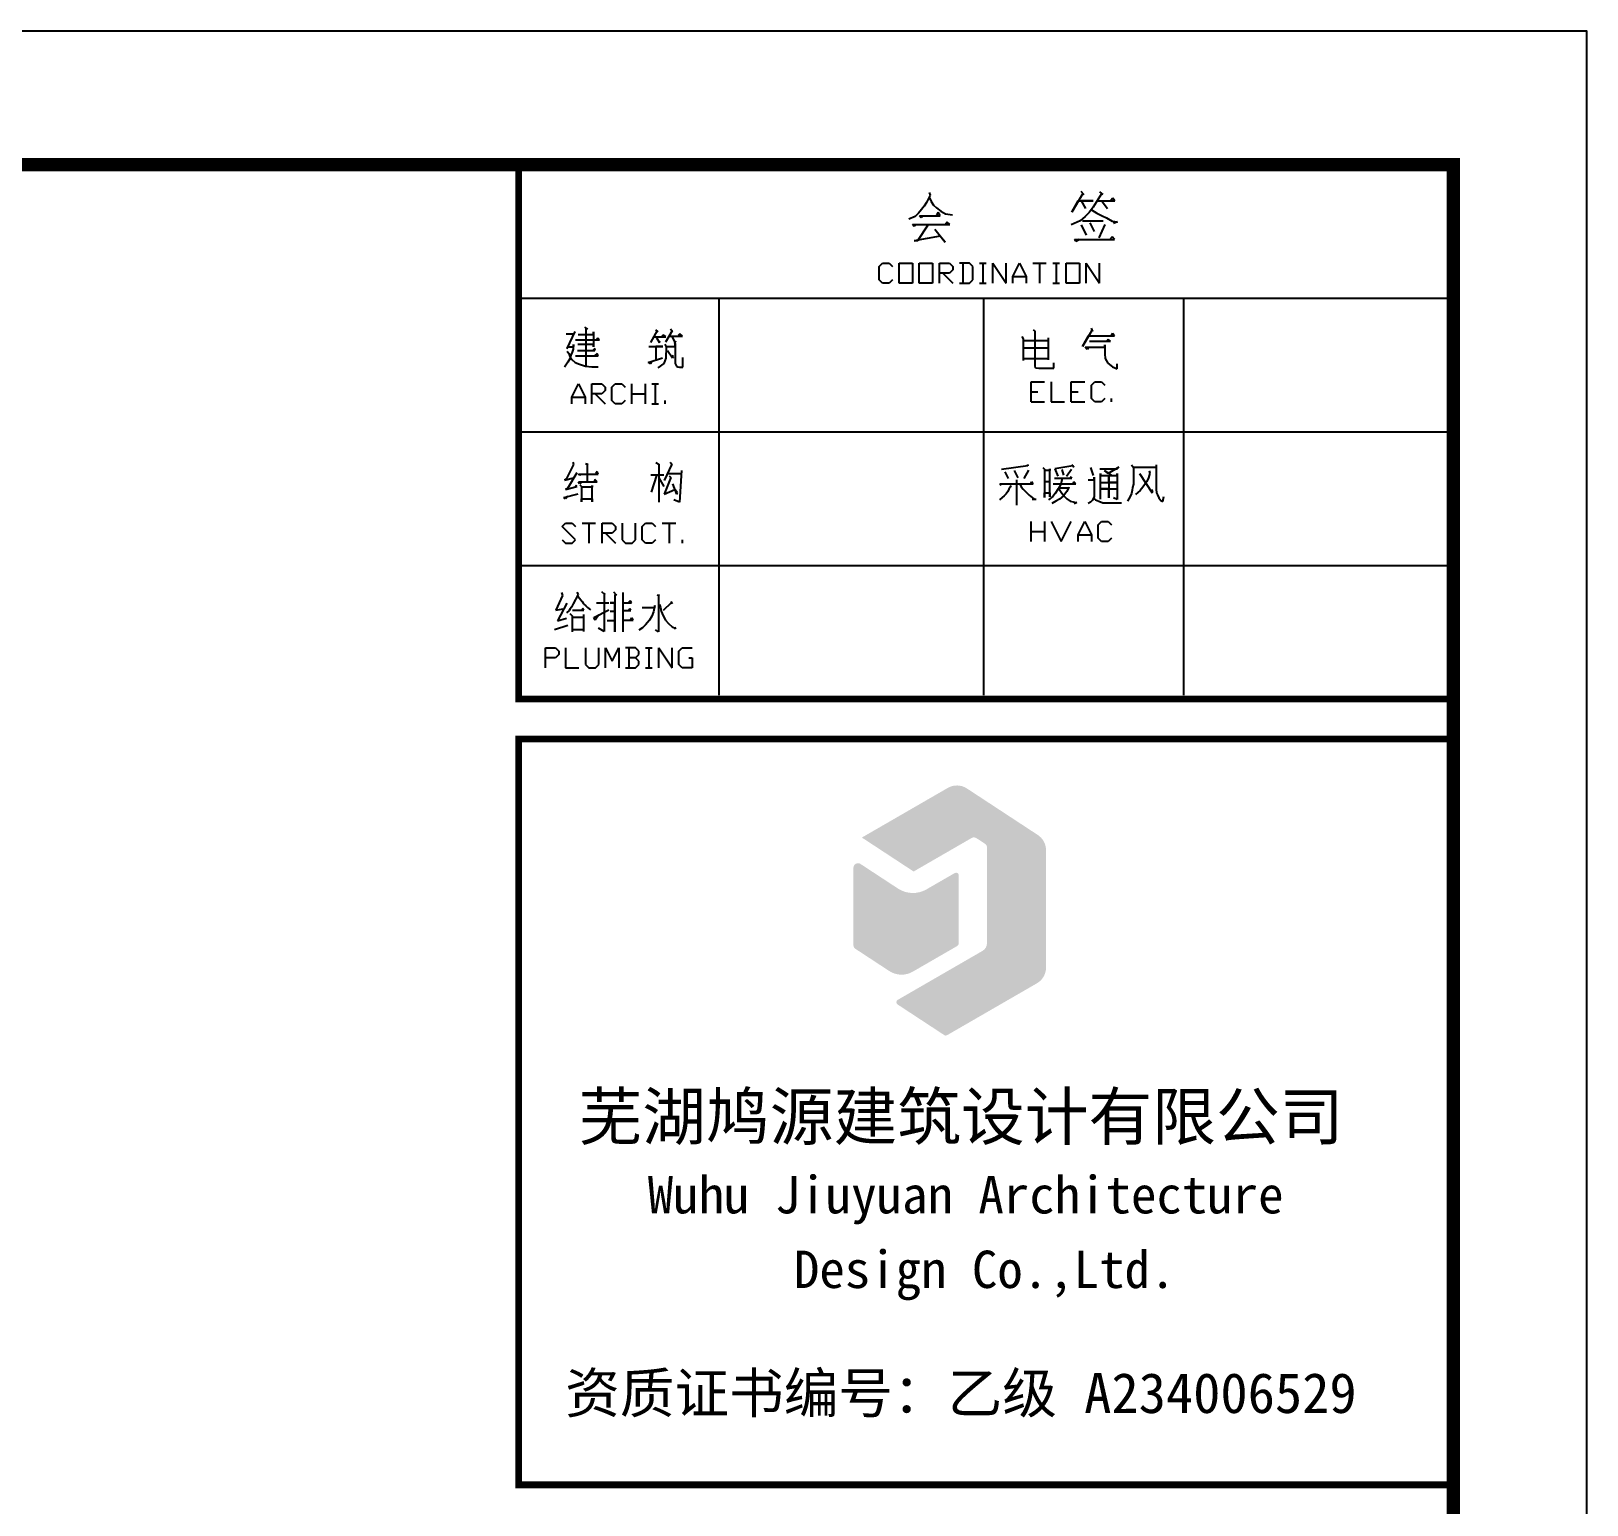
# Model space of a CAD drawing. Extents: x 2025205 to 2402328, y -557483 to 329036.
# Drawn here: x 2271649 to 2289127, y 104105 to 120654 of the extents above; entities that cross this region are included whole.
import ezdxf

# ---------------------------------------------------------------- set-up
doc = ezdxf.new("R2010")
doc.units = 0
doc.header["$LTSCALE"] = 1500
doc.header["$MEASUREMENT"] = 0
doc.layers.add('PUB_TITLE', color=4, linetype='Continuous')
doc.styles.add('STYLE4', font='simfang.ttf', dxfattribs={"width": 0.8})
doc.styles.add('图签2', font='simhei.ttf', dxfattribs={"height": 1000})

msp = doc.modelspace()

# ---------------------------------------------------------------- hatches: boundary and pattern name
at = {"layer": 'PUB_TITLE'}
h = msp.add_hatch(color=256, dxfattribs=at)
edge = h.paths.add_edge_path()
edge.add_ellipse((2282847.338064572, 111456.3832694849), major_axis=(-144.1779285890087, 144.1779285890087), ratio=0.9999999999999653, start_angle=225.0000000001424, end_angle=281.7428642561471)
edge.add_line((2282959.155402659, 111626.8867388619), (2282161.892938344, 112149.7368993275))
edge.add_ellipse((2282050.075600257, 111979.2334299511), major_axis=(-144.1779285887359, 144.1779285887359), ratio=0.9999999999999974, start_angle=-78.25713574382821, end_angle=-14.99999997287442)
edge.add_line((2281948.126409197, 112155.8146084617), (2280982.316187007, 111598.2038173061))
edge.add_line((2280982.316187007, 111598.2038173061), (2281563.731532861, 111216.9076689461))
edge.add_line((2281563.731532861, 111216.9076689461), (2282215.656832411, 111593.2969157211))
edge.add_ellipse((2282241.144130176, 111549.1516210935), major_axis=(36.04448214693746, 36.04448214693745), ratio=0.9999999999999745, start_angle=371.7428642561522, end_angle=435.0000000271238, ccw=False)
edge.add_line((2282269.098464698, 111591.7774884379), (2282365.236779441, 111528.7293260831))
edge.add_ellipse((2282337.282444919, 111486.1034587394), major_axis=(36.04448214777827, 36.04448214777825), ratio=0.9999999999997462, start_angle=314.99999999992565, end_angle=371.74286425592777, ccw=False)
edge.add_line((2282388.257040449, 111486.1034587387), (2282388.257040449, 110413.5759808044))
edge.add_ellipse((2282286.30784939, 110413.5759808044), major_axis=(-72.0889642944451, 72.088964294445), ratio=0.9999999999999458, start_angle=165.0000000265585, end_angle=224.999999999599, ccw=False)
edge.add_line((2282337.282444919, 110325.2853915484), (2281385.314594411, 109775.6664973998))
edge.add_ellipse((2281400.606973067, 109749.1793206236), major_axis=(-21.62668928813794, 21.62668928813793), ratio=0.9999999999999007, start_angle=-14.99999997343389, end_angle=101.742864255415)
edge.add_line((2281383.834372356, 109723.6038002181), (2281907.971961685, 109379.8707951515))
edge.add_ellipse((2281924.744562397, 109405.4463155563), major_axis=(21.62668928817741, 21.62668928817741), ratio=0.9999999999999938, start_angle=191.7428642543983, end_angle=255.000000025383)
edge.add_line((2281940.036941055, 109378.9591387794), (2282949.287255629, 109961.6500789404))
edge.add_ellipse((2282847.338064572, 110138.2312574517), major_axis=(144.1779285892063, 144.1779285892062), ratio=0.9999999999999477, start_angle=255.0000000270828, end_angle=315.0000000001423)
edge.add_line((2283051.236446689, 110138.2312574524), (2283051.236446689, 111456.3832694863))
h = msp.add_hatch(color=256, dxfattribs=at)
edge = h.paths.add_edge_path()
edge.add_ellipse((2280929.834981198, 110385.8926927447), major_axis=(29.71613420644969, 29.71613420644967), ratio=0.9999999999998969, start_angle=135.0000000030776, end_angle=191.742864259058)
edge.add_line((2280906.788603314, 110350.7506704645), (2281289.783500108, 110099.5800055824))
edge.add_ellipse((2281428.061767433, 110310.4321392584), major_axis=(-178.2968052391988, 178.2968052391988), ratio=0.9999999999999803, start_angle=101.7428642559012, end_angle=165.0000000269085)
edge.add_line((2281554.13664755, 110092.0640415752), (2282050.211208604, 110378.4728226243))
edge.add_ellipse((2282029.198728582, 110414.8675055716), major_axis=(-29.71613420645653, 29.71613420645653), ratio=0.9999999999999422, start_angle=165.0000000269174, end_angle=224.9999999999087)
edge.add_line((2282071.223688621, 110414.8675055716), (2282071.223688621, 111172.9012722112))
edge.add_ellipse((2282040.638931304, 111172.9012722119), major_axis=(21.62668928826362, 21.62668928826361), ratio=0.999999999999947, start_angle=314.9999999999985, end_angle=435.0000000256456)
edge.add_line((2282025.346552646, 111199.3884489888), (2281708.486560963, 111016.4492476962))
edge.add_ellipse((2281555.562774379, 111281.321015462), major_axis=(-216.2668928831128, 216.2668928831128), ratio=0.999999999999995, start_angle=101.74286425591981, end_angle=165.0000000268788, ccw=False)
edge.add_line((2281387.836767246, 111025.5658113989), (2280966.738930723, 111301.7246439685))
edge.add_ellipse((2280938.784596201, 111259.0987766241), major_axis=(36.04448214751914, 36.04448214751913), ratio=0.9999999999999017, start_angle=11.7428642554654, end_angle=134.9486282428271)
edge.add_line((2280887.810021162, 111259.1444807616), (2280887.810021162, 110385.8926927419))

# ---------------------------------------------------------------- linework, layer by layer
for p, q in [((2283441.527016172, 118855.161927999), (2283477.527016206, 118819.1619280053)), ((2281683.527014535, 118687.1619280255), (2281653.527014507, 118651.1619280311)), ((2281707.527014557, 118729.16192802), (2281683.527014535, 118687.1619280255)), ((2281749.527014596, 118813.1619280053), (2281707.527014557, 118729.16192802)), ((2281737.527014585, 118843.1619280004), (2281749.527014596, 118813.1619280053)), ((2281743.527014591, 118783.1619280109), (2281761.527014608, 118741.1619280172)), ((2281761.527014608, 118741.1619280172), (2281785.52701463, 118699.1619280241)), ((2281785.52701463, 118699.1619280241), (2281821.527014663, 118669.1619280283)), ((2283465.527016195, 118831.1619280032), (2283339.527016077, 118621.1619280367)), ((2283339.527016077, 118621.1619280367), (2283411.527016144, 118747.1619280165)), ((2283411.527016144, 118747.1619280165), (2283579.527016301, 118747.1619280165)), ((2283447.527016178, 118747.1619280165), (2283495.527016222, 118663.1619280297)), ((2283579.527016301, 118747.1619280165), (2283447.527016178, 118747.1619280165)), ((2283477.527016206, 118819.1619280053), (2283465.527016195, 118831.1619280032)), ((2283675.52701639, 118825.1619280046), (2283579.527016301, 118675.1619280276)), ((2283633.527016351, 118747.1619280165), (2283825.52701653, 118747.1619280165)), ((2283651.527016368, 118849.1619279997), (2283687.527016401, 118819.1619280053)), ((2283687.527016401, 118819.1619280053), (2283675.52701639, 118825.1619280046)), ((2283681.527016396, 118741.1619280172), (2283741.527016452, 118663.1619280297)), ((2283801.527016507, 118777.1619280109), (2283777.527016485, 118753.1619280158)), ((2283825.52701653, 118747.1619280165), (2283801.527016507, 118777.1619280109)), ((2281581.52701444, 118573.1619280444), (2281509.527014373, 118543.1619280493)), ((2281617.527014473, 118609.1619280388), (2281581.52701444, 118573.1619280444)), ((2281653.527014507, 118651.1619280311), (2281617.527014473, 118609.1619280388)), ((2281629.527014485, 118579.1619280437), (2281863.527014703, 118579.1619280437)), ((2281647.527014501, 118555.1619280465), (2281629.527014485, 118579.1619280437)), ((2281671.527014524, 118579.1619280437), (2281647.527014501, 118555.1619280465)), ((2281821.527014663, 118669.1619280283), (2281869.527014708, 118633.1619280353)), ((2281839.52701468, 118615.1619280381), (2281821.527014663, 118585.1619280423)), ((2281863.527014703, 118579.1619280437), (2281839.52701468, 118615.1619280381)), ((2281869.527014708, 118633.1619280353), (2281923.527014758, 118603.1619280388)), ((2281923.527014758, 118603.1619280388), (2282001.527014831, 118591.1619280409)), ((2281941.527014775, 118507.1619280549), (2281923.527014758, 118483.1619280591)), ((2281971.527014803, 118483.1619280591), (2281941.527014775, 118507.1619280549)), ((2283435.527016167, 118525.1619280521), (2283333.527016072, 118477.1619280591)), ((2283489.527016217, 118573.1619280444), (2283435.527016167, 118525.1619280521)), ((2283459.527016189, 118525.1619280521), (2283693.527016407, 118525.1619280521)), ((2283537.527016262, 118615.1619280381), (2283489.527016217, 118573.1619280444)), ((2283579.527016301, 118675.1619280276), (2283537.527016262, 118615.1619280381)), ((2283561.527016284, 118645.1619280325), (2283621.52701634, 118609.1619280388)), ((2283621.52701634, 118609.1619280388), (2283681.527016396, 118579.1619280437)), ((2283681.527016396, 118579.1619280437), (2283729.52701644, 118555.1619280465)), ((2283729.52701644, 118555.1619280465), (2283795.527016502, 118519.1619280535)), ((2283795.527016502, 118519.1619280535), (2283855.527016558, 118513.1619280535)), ((2283855.527016558, 118513.1619280535), (2283807.527016513, 118495.1619280563)), ((2281551.527014412, 118483.1619280591), (2281971.527014803, 118483.1619280591)), ((2281569.527014429, 118459.1619280619), (2281551.527014412, 118483.1619280591)), ((2281593.527014451, 118483.1619280591), (2281569.527014429, 118459.1619280619)), ((2281863.527014703, 118351.16192808), (2281569.527014429, 118297.1619280884)), ((2281611.527014468, 118303.161928087), (2281725.527014574, 118477.1619280591)), ((2281803.527014647, 118429.1619280668), (2281917.527014753, 118285.1619280898)), ((2281917.527014753, 118285.1619280898), (2281863.527014703, 118351.16192808)), ((2283447.527016178, 118477.1619280591), (2283501.527016228, 118363.1619280779)), ((2283543.527016267, 118501.1619280556), (2283591.527016312, 118405.1619280716)), ((2283711.527016424, 118483.1619280591), (2283645.527016362, 118333.1619280828)), ((2283795.527016502, 118345.1619280814), (2283765.527016474, 118309.161928087)), ((2283819.527016524, 118315.1619280856), (2283795.527016502, 118345.1619280814)), ((2281569.527014429, 118297.1619280884), (2281611.527014468, 118303.161928087)), ((2283369.527016105, 118315.1619280856), (2283819.527016524, 118315.1619280856)), ((2283387.527016122, 118291.1619280891), (2283369.527016105, 118315.1619280856)), ((2283423.527016155, 118315.1619280856), (2283387.527016122, 118291.1619280891)), ((2281177.628564021, 118011.8383523147), (2281215.128564057, 118049.3383523077)), ((2281177.628564021, 117861.8383523384), (2281177.628564021, 118011.8383523147)), ((2281215.128564057, 118049.3383523077), (2281290.128564127, 118049.3383523077)), ((2281290.128564127, 118049.3383523077), (2281327.62856416, 118011.8383523147)), ((2281402.62856423, 118049.3383523077), (2281552.62856437, 118049.3383523077)), ((2281402.62856423, 117824.3383523447), (2281402.62856423, 118049.3383523077)), ((2281552.62856437, 118049.3383523077), (2281552.62856437, 117824.3383523447)), ((2281627.62856444, 118049.3383523077), (2281777.628564579, 118049.3383523077)), ((2281627.62856444, 117824.3383523447), (2281627.62856444, 118049.3383523077)), ((2281777.628564579, 118049.3383523077), (2281777.628564579, 117824.3383523447)), ((2281852.628564649, 118049.3383523077), (2281965.128564755, 118049.3383523077)), ((2281852.628564649, 117824.3383523447), (2281852.628564649, 118049.3383523077)), ((2281965.128564755, 118049.3383523077), (2282002.628564789, 118011.8383523147)), ((2282002.628564789, 118011.8383523147), (2282002.628564789, 117974.3383523203)), ((2282190.128564965, 118049.3383523077), (2282077.628564859, 118049.3383523077)), ((2282115.128564895, 118049.3383523077), (2282115.128564895, 117824.3383523447)), ((2282227.628564999, 118011.8383523147), (2282190.128564965, 118049.3383523077)), ((2282227.628564999, 117861.8383523384), (2282227.628564999, 118011.8383523147)), ((2282302.628565068, 118049.3383523077), (2282377.628565138, 118049.3383523077)), ((2282340.128565105, 118049.3383523077), (2282340.128565105, 117824.3383523447)), ((2282452.628565208, 118049.3383523077), (2282602.628565348, 117824.3383523447)), ((2282452.628565208, 117824.3383523447), (2282452.628565208, 118049.3383523077)), ((2282602.628565348, 117824.3383523447), (2282602.628565348, 118049.3383523077)), ((2282677.628565418, 117899.3383523328), (2282752.628565487, 118049.3383523077)), ((2282752.628565487, 118049.3383523077), (2282827.628565557, 117899.3383523328)), ((2282902.628565627, 118049.3383523077), (2283052.628565767, 118049.3383523077)), ((2282977.628565697, 118049.3383523077), (2282977.628565697, 117824.3383523447)), ((2283127.628565837, 118049.3383523077), (2283202.628565907, 118049.3383523077)), ((2283165.128565873, 118049.3383523077), (2283165.128565873, 117824.3383523447)), ((2283277.628565976, 118049.3383523077), (2283427.628566116, 118049.3383523077)), ((2283277.628565976, 117824.3383523447), (2283277.628565976, 118049.3383523077)), ((2283427.628566116, 118049.3383523077), (2283427.628566116, 117824.3383523447)), ((2283502.628566186, 118049.3383523077), (2283652.628566326, 117824.3383523447)), ((2283502.628566186, 117824.3383523447), (2283502.628566186, 118049.3383523077)), ((2283652.628566326, 117824.3383523447), (2283652.628566326, 118049.3383523077)), ((2281215.128564057, 117824.3383523447), (2281177.628564021, 117861.8383523384)), ((2281290.128564127, 117824.3383523447), (2281215.128564057, 117824.3383523447)), ((2281327.62856416, 117861.8383523384), (2281290.128564127, 117824.3383523447)), ((2281552.62856437, 117824.3383523447), (2281402.62856423, 117824.3383523447)), ((2281777.628564579, 117824.3383523447), (2281627.62856444, 117824.3383523447)), ((2281965.128564755, 117936.8383523258), (2281852.628564649, 117936.8383523258)), ((2281890.128564686, 117936.8383523258), (2282002.628564789, 117824.3383523447)), ((2282002.628564789, 117974.3383523203), (2281965.128564755, 117936.8383523258)), ((2282077.628564859, 117824.3383523447), (2282190.128564965, 117824.3383523447)), ((2282190.128564965, 117824.3383523447), (2282227.628564999, 117861.8383523384)), ((2282302.628565068, 117824.3383523447), (2282377.628565138, 117824.3383523447)), ((2282677.628565418, 117899.3383523328), (2282827.628565557, 117899.3383523328)), ((2282677.628565418, 117824.3383523447), (2282677.628565418, 117899.3383523328)), ((2282827.628565557, 117899.3383523328), (2282827.628565557, 117824.3383523447)), ((2283127.628565837, 117824.3383523447), (2283202.628565907, 117824.3383523447)), ((2283427.628566116, 117824.3383523447), (2283277.628565976, 117824.3383523447)), ((2277127.348925039, 117653.5004129116), (2287627.348934818, 117653.5004129116)), ((2279373.895690979, 117653.5004129116), (2279373.895690979, 113195.2545468127)), ((2282349.007811868, 117653.5004129116), (2282349.007811868, 113195.2545468127)), ((2284593.864366502, 117653.5004129116), (2284593.864366502, 113195.2545468127)), ((2277757.336835667, 117282.0215390427), (2277666.136835582, 117090.0215390734)), ((2277867.736835769, 117330.0215390357), (2277901.336835801, 117306.0215390399)), ((2277882.136835783, 117315.6215390377), (2277882.136835783, 116898.0215391049)), ((2277901.336835801, 117306.0215390399), (2277882.136835783, 117315.6215390377)), ((2278683.736836529, 117291.6215390412), (2278606.936836458, 117157.221539062)), ((2278664.536836511, 117301.2215390389), (2278688.536836534, 117277.2215390424)), ((2278688.536836534, 117277.2215390424), (2278683.736836529, 117291.6215390412)), ((2278851.736836683, 117286.8215390423), (2278774.936836611, 117162.0215390623)), ((2278832.536836665, 117310.8215390388), (2278856.536836687, 117282.0215390427)), ((2278856.536836687, 117282.0215390427), (2278851.736836683, 117286.8215390423)), ((2282908.062189285, 117299.8312637785), (2282927.262189303, 117285.4312637798)), ((2282927.262189303, 117285.4312637798), (2282927.262189303, 116887.0312638446)), ((2283567.551953681, 117290.23126378), (2283461.951953582, 117112.6312638088)), ((2283557.951953672, 117319.0312637761), (2283572.351953685, 117280.6312637823)), ((2283572.351953685, 117280.6312637823), (2283567.551953681, 117290.23126378)), ((2277661.336835577, 117253.2215390466), (2277733.336835644, 117253.2215390466)), ((2277666.136835582, 117090.0215390734), (2277685.3368356, 117109.2215390704)), ((2277685.3368356, 117109.2215390704), (2277742.936835653, 117109.2215390704)), ((2277742.936835653, 117133.2215390662), (2277738.136835649, 117080.4215390736)), ((2277742.936835653, 117109.2215390704), (2277742.936835653, 117133.2215390662)), ((2277766.936835676, 117186.0215390595), (2278035.736835926, 117186.0215390595)), ((2277968.536835863, 117133.2215390669), (2277790.936835698, 117133.2215390669)), ((2277795.736835702, 117248.4215390491), (2277968.536835863, 117248.4215390491)), ((2277968.536835863, 117277.2215390445), (2277968.536835863, 117109.2215390718)), ((2277968.536835863, 117248.4215390491), (2277968.536835863, 117277.2215390445)), ((2277968.536835863, 117109.2215390718), (2277968.536835863, 117133.2215390669)), ((2278016.536835908, 117205.2215390557), (2278002.136835895, 117186.0215390595)), ((2278035.736835926, 117186.0215390595), (2278016.536835908, 117205.2215390557)), ((2278587.736836437, 117114.0215390692), (2278746.136836585, 117114.0215390692)), ((2278650.136836498, 117219.6215390523), (2278779.736836619, 117219.6215390523)), ((2278669.336836513, 117114.0215390692), (2278669.336836513, 116955.621539095)), ((2278746.136836585, 117114.0215390692), (2278669.336836513, 117114.0215390692)), ((2278674.13683652, 117210.0215390539), (2278707.736836552, 117157.221539062)), ((2278707.736836552, 117171.62153906), (2278702.936836547, 117152.4215390631)), ((2278707.736836552, 117157.221539062), (2278707.736836552, 117171.62153906)), ((2278750.936836592, 117238.8215390486), (2278736.536836579, 117219.6215390523)), ((2278779.736836619, 117219.6215390523), (2278750.936836592, 117238.8215390486)), ((2278770.136836607, 117138.0215390658), (2278784.53683662, 117109.2215390704)), ((2278784.53683662, 117109.2215390704), (2278779.736836616, 116979.6215390915)), ((2278794.136836629, 117114.0215390706), (2278885.336836714, 117114.0215390706)), ((2278818.136836652, 117229.2215390501), (2278966.93683679, 117229.2215390501)), ((2278846.936836679, 117224.4215390512), (2278880.53683671, 117162.0215390623)), ((2278890.136836719, 117176.4215390603), (2278875.736836705, 117147.6215390635)), ((2278880.53683671, 117162.0215390623), (2278890.136836719, 117176.4215390603)), ((2278885.336836714, 117147.6215390642), (2278885.336836714, 116922.0215391014)), ((2278885.336836714, 117114.0215390706), (2278885.336836714, 117147.6215390642)), ((2278938.136836763, 117253.2215390466), (2278918.936836746, 117234.0215390497)), ((2278966.93683679, 117229.2215390501), (2278938.136836763, 117253.2215390466)), ((2282778.462189164, 117223.0312637908), (2282792.862189177, 117199.0312637943)), ((2282792.862189177, 117199.0312637943), (2282792.862189177, 116954.2312638331)), ((2282797.662189182, 117179.8312637974), (2283071.262189437, 117179.8312637974)), ((2283076.062189441, 117208.6312637934), (2283076.062189441, 116963.8312638323)), ((2283461.951953582, 117112.6312638088), (2283529.151953642, 117232.6312637886)), ((2283490.751953609, 117103.0312638097), (2283711.551953815, 117103.0312638097)), ((2283514.751953632, 117079.0312638131), (2283490.751953609, 117103.0312638097)), ((2283529.151953645, 117103.0312638097), (2283514.751953632, 117079.0312638131)), ((2283529.151953642, 117232.6312637886), (2283821.951953918, 117232.6312637886)), ((2283538.751953654, 117170.2312637996), (2283773.951953873, 117170.2312637996)), ((2283711.551953815, 117131.8312638057), (2283711.551953815, 117074.2312638143)), ((2283711.551953815, 117103.0312638097), (2283711.551953815, 117131.8312638057)), ((2283749.951953851, 117189.4312637951), (2283730.751953833, 117165.4312637993)), ((2283773.951953873, 117170.2312637996), (2283749.951953851, 117189.4312637951)), ((2283797.951953895, 117256.6312637851), (2283778.751953878, 117227.8312637897)), ((2283821.951953918, 117232.6312637886), (2283797.951953895, 117256.6312637851)), ((2277680.536835595, 116936.4215390966), (2277642.136835559, 116878.8215391072)), ((2277670.936835586, 117061.221539078), (2277690.136835604, 117032.4215390827)), ((2277699.736835613, 116974.8215390919), (2277680.536835595, 116936.4215390966)), ((2277690.136835604, 117032.4215390827), (2277699.736835613, 116998.821539087)), ((2277714.136835626, 117013.2215390857), (2277699.736835613, 116974.8215390919)), ((2277699.736835613, 116998.821539087), (2277723.736835635, 116965.2215390927)), ((2277728.53683564, 117046.8215390793), (2277714.136835626, 117013.2215390857)), ((2277723.736835635, 116965.2215390927), (2277762.136835671, 116931.6215390977)), ((2277738.136835649, 117080.4215390736), (2277728.53683564, 117046.8215390793)), ((2277762.136835671, 116931.6215390977), (2277810.136835716, 116912.4215391015)), ((2277766.936835676, 117008.4215390868), (2278021.336835912, 117008.4215390868)), ((2277786.136835693, 117066.021539079), (2277982.936835879, 117066.021539079)), ((2277978.136835872, 117085.2215390746), (2277963.736835859, 117070.8215390779)), ((2277987.736835881, 117070.8215390779), (2277978.136835872, 117090.0215390734)), ((2277982.936835879, 117090.0215390748), (2277978.136835872, 117085.2215390746)), ((2278006.936835899, 117032.4215390827), (2277978.136835872, 117008.4215390868)), ((2277982.936835879, 117066.021539079), (2277982.936835879, 117090.0215390748)), ((2278021.336835912, 117008.4215390868), (2278006.936835899, 117032.4215390827)), ((2278582.936836433, 116931.6215390991), (2278741.33683658, 116984.4215390903)), ((2278606.936836455, 116917.2215391011), (2278582.936836433, 116931.6215390991)), ((2278616.536836464, 116936.421539098), (2278606.936836455, 116917.2215391011)), ((2278779.736836616, 116979.6215390915), (2278755.736836594, 116922.0215391014)), ((2278798.936836634, 117066.0215390776), (2278856.536836687, 116984.4215390903)), ((2278866.136836696, 116998.8215390891), (2278846.936836679, 117008.4215390868)), ((2278856.536836687, 116984.4215390903), (2278866.136836696, 116998.8215390891)), ((2278971.736836795, 116878.8215391072), (2278971.736836795, 116989.2215390892)), ((2282797.662189182, 117098.2312638108), (2283071.262189437, 117098.2312638108)), ((2282802.462189186, 116978.2312638303), (2283071.262189437, 116978.2312638303)), ((2283138.462189499, 116867.8312638463), (2283138.462189499, 116930.2312638366)), ((2283711.551953815, 117074.2312638143), (2283711.551953815, 117031.0312638222)), ((2283711.551953815, 117031.0312638222), (2283716.351953819, 116978.2312638303)), ((2283716.351953819, 116978.2312638303), (2283745.151953846, 116925.4312638377)), ((2277810.136835716, 116912.4215391015), (2277877.336835778, 116893.2215391053)), ((2277877.336835778, 116893.2215391053), (2277949.336835845, 116883.6215391075)), ((2277949.336835845, 116883.6215391075), (2278021.336835912, 116883.6215391075)), ((2278755.736836594, 116922.0215391014), (2278688.536836531, 116874.0215391084)), ((2278885.336836714, 116922.0215391014), (2278899.736836728, 116893.2215391053)), ((2278899.736836728, 116893.2215391053), (2278914.136836741, 116883.6215391075)), ((2278914.136836741, 116883.6215391075), (2278933.336836759, 116878.8215391072)), ((2278933.336836759, 116878.8215391072), (2278971.736836795, 116878.8215391072)), ((2282927.262189303, 116887.0312638446), (2282936.862189312, 116872.6312638465)), ((2282936.862189312, 116872.6312638465), (2282970.462189343, 116867.8312638463)), ((2282970.462189343, 116867.8312638463), (2283138.462189499, 116867.8312638463)), ((2283745.151953846, 116925.4312638377), (2283797.951953895, 116882.2312638457)), ((2283797.951953895, 116882.2312638457), (2283850.751953945, 116863.0312638488)), ((2283850.751953945, 116863.0312638488), (2283850.751953945, 116915.83126384)), ((2277723.7738069, 116544.755672005), (2277798.77380697, 116694.7556719813)), ((2277798.77380697, 116694.7556719813), (2277873.773807039, 116544.755672005)), ((2277948.773807109, 116694.7556719813), (2278061.273807213, 116694.7556719813)), ((2277948.773807109, 116469.7556720169), (2277948.773807109, 116694.7556719813)), ((2278061.273807213, 116582.2556719994), (2277948.773807109, 116582.2556719994)), ((2277986.273807143, 116582.2556719994), (2278098.773807249, 116469.7556720169)), ((2278061.273807213, 116694.7556719813), (2278098.773807249, 116657.2556719868)), ((2278098.773807249, 116619.7556719924), (2278061.273807213, 116582.2556719994)), ((2278098.773807249, 116657.2556719868), (2278098.773807249, 116619.7556719924)), ((2278173.773807319, 116657.2556719868), (2278211.273807352, 116694.7556719813)), ((2278173.773807319, 116507.2556720106), (2278173.773807319, 116657.2556719868)), ((2278211.273807352, 116694.7556719813), (2278286.273807422, 116694.7556719813)), ((2278286.273807422, 116694.7556719813), (2278323.773807459, 116657.2556719868)), ((2278398.773807528, 116469.7556720169), (2278398.773807528, 116694.7556719813)), ((2278398.773807528, 116582.2556719994), (2278548.773807668, 116582.2556719994)), ((2278548.773807668, 116694.7556719813), (2278548.773807668, 116469.7556720169)), ((2278623.773807738, 116694.7556719813), (2278698.773807808, 116694.7556719813)), ((2278661.273807772, 116694.7556719813), (2278661.273807772, 116469.7556720169)), ((2282885.434734755, 116715.2899094732), (2283035.434734895, 116715.2899094732)), ((2282885.434734755, 116490.2899095095), (2282885.434734755, 116715.2899094732)), ((2282885.434734755, 116602.7899094913), (2282960.434734825, 116602.7899094913)), ((2283110.434734965, 116715.2899094732), (2283110.434734965, 116490.2899095095)), ((2283335.434735174, 116715.2899094732), (2283485.434735314, 116715.2899094732)), ((2283335.434735174, 116490.2899095095), (2283335.434735174, 116715.2899094732)), ((2283335.434735174, 116602.7899094913), (2283410.434735244, 116602.7899094913)), ((2283560.434735384, 116677.7899094801), (2283597.934735417, 116715.2899094732)), ((2283560.434735384, 116527.7899095039), (2283560.434735384, 116677.7899094801)), ((2283597.934735417, 116715.2899094732), (2283672.934735487, 116715.2899094732)), ((2283672.934735487, 116715.2899094732), (2283710.434735524, 116677.7899094801)), ((2277723.7738069, 116544.755672005), (2277873.773807039, 116544.755672005)), ((2277723.7738069, 116469.7556720169), (2277723.7738069, 116544.755672005)), ((2277873.773807039, 116544.755672005), (2277873.773807039, 116469.7556720169)), ((2278211.273807352, 116469.7556720169), (2278173.773807319, 116507.2556720106)), ((2278286.273807422, 116469.7556720169), (2278211.273807352, 116469.7556720169)), ((2278323.773807459, 116507.2556720106), (2278286.273807422, 116469.7556720169)), ((2278623.773807738, 116469.7556720169), (2278698.773807808, 116469.7556720169)), ((2278773.773807878, 116469.7556720169), (2278773.773807878, 116507.2556720106)), ((2282885.434734755, 116490.2899095095), (2283035.434734895, 116490.2899095095)), ((2283110.434734965, 116490.2899095095), (2283260.434735104, 116490.2899095095)), ((2283335.434735174, 116490.2899095095), (2283485.434735314, 116490.2899095095)), ((2283597.934735417, 116490.2899095095), (2283560.434735384, 116527.7899095039)), ((2283672.934735487, 116490.2899095095), (2283597.934735417, 116490.2899095095)), ((2283710.434735524, 116527.7899095039), (2283672.934735487, 116490.2899095095)), ((2283785.434735593, 116490.2899095095), (2283785.434735593, 116527.7899095039)), ((2277127.348925039, 116153.5004131519), (2287627.348934818, 116153.5004131519)), ((2277742.936835653, 115785.3560391394), (2277661.336835577, 115622.1560391663)), ((2277733.336835644, 115814.1560391355), (2277742.936835653, 115785.3560391394)), ((2277877.336835778, 115799.7560391375), (2277906.136835805, 115785.3560391401)), ((2277896.536835796, 115794.9560391379), (2277896.536835796, 115598.1560391691)), ((2277906.136835805, 115785.3560391401), (2277896.536835796, 115794.9560391379)), ((2278006.936835899, 115708.5560391524), (2277992.536835886, 115684.5560391559)), ((2278021.336835912, 115679.756039157), (2278006.936835899, 115708.5560391524)), ((2278669.336836516, 115809.3560391353), (2278702.936836547, 115790.156039139)), ((2278702.936836547, 115790.156039139), (2278702.936836547, 115362.9560392071)), ((2278846.936836681, 115790.156039139), (2278760.536836601, 115607.7560391682)), ((2278827.736836663, 115814.1560391355), (2278846.936836681, 115790.156039139)), ((2278957.336836784, 115718.1560391502), (2278933.336836762, 115362.9560392085)), ((2282848.198761992, 115773.1016471684), (2282550.598761715, 115729.9016471764)), ((2282588.998761751, 115705.9016471799), (2282627.398761787, 115629.1016471921)), ((2282694.598761849, 115720.3016471765), (2282732.998761885, 115638.7016471899)), ((2282852.998761997, 115725.1016471768), (2282800.198761947, 115629.1016471921)), ((2282843.398761988, 115792.3016471653), (2282848.198761992, 115773.1016471684)), ((2283016.198762149, 115753.9016471708), (2283035.398762167, 115734.7016471745)), ((2283035.398762167, 115734.7016471745), (2283035.398762167, 115417.9016472246)), ((2283092.99876222, 115720.3016471779), (2283035.398762167, 115720.3016471779)), ((2283092.99876222, 115739.5016471741), (2283092.99876222, 115720.3016471779)), ((2283092.99876222, 115422.7016472248), (2283092.99876222, 115739.5016471741)), ((2283352.198762462, 115773.1016471684), (2283150.598762274, 115739.5016471741)), ((2283150.598762274, 115739.5016471741), (2283184.198762305, 115657.9016471875)), ((2283227.398762345, 115729.9016471764), (2283246.598762363, 115667.5016471853)), ((2283337.798762448, 115729.9016471764), (2283280.198762394, 115653.101647188)), ((2283342.598762453, 115787.5016471664), (2283361.79876247, 115758.7016471704)), ((2283361.79876247, 115758.7016471704), (2283352.198762462, 115773.1016471684)), ((2283548.998762645, 115753.9016471708), (2283582.598762676, 115662.7016471864)), ((2283654.598762743, 115739.5016471741), (2283851.398762926, 115739.5016471741)), ((2283707.398762792, 115720.3016471765), (2283784.198762864, 115667.5016471853)), ((2283750.598762833, 115686.7016471829), (2283707.398762792, 115720.3016471765)), ((2283870.598762944, 115758.7016471704), (2283750.598762833, 115686.7016471829)), ((2283851.398762926, 115739.5016471741), (2283870.598762944, 115758.7016471704)), ((2284009.798763074, 115782.7016471676), (2284033.798763096, 115753.9016471708)), ((2284033.798763096, 115753.9016471708), (2284033.798763096, 115566.7016472011)), ((2284038.598763101, 115758.7016471697), (2284283.398763329, 115758.7016471697)), ((2284211.398763262, 115715.5016471762), (2284216.198763269, 115691.5016471797)), ((2284288.198763333, 115782.7016471662), (2284288.198763333, 115509.1016472103)), ((2277642.136835559, 115612.5560391671), (2277742.936835656, 115636.5560391636)), ((2277661.336835577, 115622.1560391663), (2277642.136835559, 115612.5560391671)), ((2277651.736835571, 115506.9560391847), (2277781.336835692, 115540.5560391783)), ((2277781.336835692, 115694.1560391537), (2277675.736835593, 115516.5560391825)), ((2277742.936835656, 115636.5560391636), (2277781.336835692, 115694.1560391537)), ((2277771.736835683, 115554.956039177), (2277766.936835678, 115535.7560391794)), ((2277781.336835692, 115540.5560391783), (2277771.736835683, 115554.956039177)), ((2277800.536835707, 115679.756039157), (2278021.336835912, 115679.756039157)), ((2277814.93683572, 115665.356039159), (2277800.536835707, 115679.756039157)), ((2277800.536835707, 115593.3560391702), (2278006.936835902, 115593.3560391702)), ((2277810.136835716, 115569.3560391744), (2277800.536835707, 115593.3560391702)), ((2277829.336835734, 115583.7560391724), (2277810.136835716, 115569.3560391744)), ((2277829.336835734, 115679.756039157), (2277814.93683572, 115665.356039159)), ((2277814.936835723, 115559.7560391759), (2277834.136835738, 115540.5560391783)), ((2277834.136835738, 115540.5560391783), (2277834.136835738, 115367.7560392059)), ((2277954.13683585, 115530.9560391805), (2277834.136835738, 115530.9560391805)), ((2277954.13683585, 115550.1560391774), (2277954.13683585, 115530.9560391805)), ((2277954.13683585, 115367.7560392059), (2277954.13683585, 115550.1560391774)), ((2277982.936835879, 115617.3560391674), (2277978.136835872, 115598.1560391705)), ((2278006.936835902, 115593.3560391702), (2277982.936835879, 115617.3560391674)), ((2278611.736836462, 115670.1560391579), (2278755.736836596, 115670.1560391579)), ((2278674.13683652, 115665.356039159), (2278616.536836467, 115478.1560391893)), ((2278702.936836547, 115636.5560391636), (2278755.736836596, 115540.5560391797)), ((2278837.336836672, 115641.3560391646), (2278760.536836601, 115454.1560391949)), ((2278808.536836646, 115684.5560391559), (2278952.53683678, 115684.5560391559)), ((2278818.136836655, 115660.5560391615), (2278837.336836672, 115641.3560391646)), ((2278856.53683669, 115569.3560391772), (2278899.736836731, 115454.1560391949)), ((2282531.398761697, 115571.5016472), (2282905.798762046, 115571.5016472)), ((2282545.798761711, 115552.3016472044), (2282531.398761697, 115571.5016472)), ((2282646.598761804, 115533.1016472075), (2282632.198761791, 115509.101647211)), ((2282656.198761813, 115552.3016472044), (2282646.598761804, 115533.1016472075)), ((2282718.598761871, 115614.7016471927), (2282718.598761871, 115331.5016472391)), ((2282761.798761912, 115561.9016472022), (2282771.398761921, 115537.9016472064)), ((2282771.398761921, 115537.9016472064), (2282795.398761943, 115509.101647211)), ((2282886.598762028, 115590.7016471969), (2282872.198762015, 115566.7016472011)), ((2282905.798762046, 115571.5016472), (2282886.598762028, 115590.7016471969)), ((2283030.598762162, 115595.5016471965), (2283097.798762225, 115595.5016471965)), ((2283131.398762256, 115571.5016472014), (2283385.798762493, 115571.5016472014)), ((2283145.798762269, 115633.901647191), (2283342.598762453, 115633.901647191)), ((2283217.798762336, 115566.7016472011), (2283188.99876231, 115513.9016472099)), ((2283232.19876235, 115629.1016471921), (2283217.798762336, 115566.7016472011)), ((2283308.998762421, 115533.1016472061), (2283284.998762399, 115485.1016472145)), ((2283308.998762421, 115523.5016472077), (2283308.998762421, 115533.1016472061)), ((2283332.998762444, 115648.3016471891), (2283323.398762435, 115633.901647191)), ((2283342.598762453, 115633.901647191), (2283332.998762444, 115648.3016471891)), ((2283361.79876247, 115590.7016471976), (2283347.398762457, 115566.7016472011)), ((2283385.798762493, 115571.5016472014), (2283361.79876247, 115590.7016471976)), ((2283524.998762622, 115614.7016471941), (2283592.198762685, 115614.7016471941)), ((2283592.198762685, 115643.5016471902), (2283592.198762685, 115422.7016472248)), ((2283592.198762685, 115614.7016471941), (2283592.198762685, 115643.5016471902)), ((2283664.198762752, 115686.7016471815), (2283664.198762752, 115662.7016471857)), ((2283664.198762752, 115398.7016472276), (2283664.198762752, 115686.7016471815)), ((2283664.198762752, 115662.7016471857), (2283851.398762926, 115662.7016471857)), ((2283673.798762761, 115585.901647198), (2283851.398762926, 115585.901647198)), ((2283755.398762837, 115653.1016471866), (2283755.398762837, 115413.1016472257)), ((2283755.398762837, 115585.901647198), (2283755.398762837, 115653.1016471866)), ((2283851.398762926, 115585.901647198), (2283755.398762837, 115585.901647198)), ((2283851.398762926, 115686.7016471815), (2283851.398762926, 115408.3016472268)), ((2283851.398762926, 115662.7016471857), (2283851.398762926, 115686.7016471815)), ((2284033.798763096, 115566.7016472011), (2284024.198763087, 115528.3016472072)), ((2284100.998763159, 115686.7016471808), (2284244.998763293, 115470.7016472151)), ((2284139.398763197, 115533.1016472054), (2284110.598763171, 115494.7016472123)), ((2284158.598763215, 115557.1016472019), (2284139.398763197, 115533.1016472054)), ((2284182.598763238, 115595.5016471958), (2284158.598763215, 115557.1016472019)), ((2284201.798763253, 115638.7016471885), (2284182.598763238, 115595.5016471958)), ((2284216.198763269, 115691.5016471797), (2284201.798763253, 115638.7016471885)), ((2277632.53683555, 115415.756039199), (2277795.736835702, 115458.9560391917)), ((2277651.736835568, 115401.3560392016), (2277632.53683555, 115415.756039199)), ((2277675.736835593, 115516.5560391825), (2277651.736835571, 115506.9560391847)), ((2277680.536835595, 115430.156039197), (2277651.736835568, 115401.3560392016)), ((2277834.136835738, 115401.3560392009), (2277954.13683585, 115401.3560392009)), ((2277834.136835738, 115367.7560392059), (2277834.136835738, 115401.3560392009)), ((2277954.13683585, 115401.3560392009), (2277954.13683585, 115367.7560392059)), ((2278760.536836601, 115454.1560391949), (2278880.536836713, 115506.9560391861)), ((2278933.336836762, 115362.9560392085), (2278870.936836704, 115391.7560392038)), ((2278909.336836739, 115468.5560391936), (2278885.336836717, 115502.1560391872)), ((2278899.736836731, 115454.1560391949), (2278909.336836739, 115468.5560391936)), ((2282560.198761727, 115417.901647226), (2282526.598761695, 115389.1016472299)), ((2282579.398761742, 115437.1016472222), (2282560.198761727, 115417.901647226)), ((2282603.398761764, 115456.3016472198), (2282579.398761742, 115437.1016472222)), ((2282622.598761782, 115485.1016472145), (2282603.398761764, 115456.3016472198)), ((2282632.198761791, 115509.101647211), (2282622.598761782, 115485.1016472145)), ((2282795.398761943, 115509.101647211), (2282814.598761961, 115489.9016472148)), ((2282814.598761961, 115489.9016472148), (2282838.598761983, 115465.9016472176)), ((2282838.598761983, 115465.9016472176), (2282862.598762006, 115441.9016472218)), ((2282862.598762006, 115441.9016472218), (2282881.798762023, 115427.5016472244)), ((2282881.798762023, 115427.5016472244), (2282915.398762055, 115403.5016472279)), ((2282896.198762037, 115398.701647229), (2282939.398762077, 115398.701647229)), ((2283025.798762158, 115470.7016472165), (2283092.99876222, 115470.7016472165)), ((2283035.398762167, 115470.7016472165), (2283025.798762158, 115470.7016472165)), ((2283035.398762167, 115417.9016472246), (2283035.398762167, 115470.7016472165)), ((2283126.598762251, 115427.5016472237), (2283078.598762207, 115389.1016472299)), ((2283092.99876222, 115470.7016472165), (2283092.99876222, 115422.7016472248)), ((2283160.198762283, 115374.7016472311), (2283116.998762242, 115350.701647236)), ((2283155.398762278, 115461.1016472173), (2283126.598762251, 115427.5016472237)), ((2283188.99876231, 115513.9016472099), (2283155.398762278, 115461.1016472173)), ((2283203.398762323, 115398.7016472276), (2283160.198762283, 115374.7016472311)), ((2283198.598762318, 115509.1016472103), (2283222.598762341, 115475.5016472153)), ((2283203.398762323, 115523.5016472077), (2283308.998762421, 115523.5016472077)), ((2283246.598762363, 115437.1016472222), (2283203.398762323, 115398.7016472276)), ((2283222.598762341, 115475.5016472153), (2283251.398762368, 115437.1016472222)), ((2283284.998762399, 115485.1016472145), (2283246.598762363, 115437.1016472222)), ((2283251.398762368, 115437.1016472222), (2283284.998762399, 115403.5016472279)), ((2283284.998762399, 115403.5016472279), (2283323.398762435, 115374.7016472311)), ((2283323.398762435, 115374.7016472311), (2283390.598762497, 115360.3016472338)), ((2283395.398762502, 115360.3016472338), (2283366.598762475, 115345.9016472357)), ((2283390.598762497, 115360.3016472338), (2283395.398762502, 115360.3016472338)), ((2283548.998762645, 115365.1016472334), (2283524.998762622, 115350.701647236)), ((2283568.198762663, 115384.301647231), (2283548.998762645, 115365.1016472334)), ((2283592.198762685, 115422.7016472248), (2283568.198762663, 115384.301647231)), ((2283592.198762685, 115403.5016472279), (2283606.598762698, 115389.1016472299)), ((2283606.598762698, 115389.1016472299), (2283644.998762734, 115374.7016472318)), ((2283644.998762734, 115374.7016472318), (2283688.198762774, 115355.5016472356)), ((2283668.998762757, 115513.9016472092), (2283851.398762926, 115513.9016472092)), ((2283755.398762837, 115513.9016472092), (2283668.998762757, 115513.9016472092)), ((2283688.198762774, 115355.5016472356), (2283899.398762971, 115355.5016472356)), ((2283755.398762837, 115413.1016472257), (2283755.398762837, 115513.9016472092)), ((2283851.398762926, 115393.9016472287), (2283808.198762886, 115413.1016472257)), ((2283851.398762926, 115408.3016472268), (2283851.398762926, 115393.9016472287)), ((2283995.398763061, 115427.5016472237), (2283966.598763034, 115374.7016472311)), ((2284009.798763074, 115461.1016472173), (2283995.398763061, 115427.5016472237)), ((2284019.398763083, 115499.5016472125), (2284009.798763074, 115461.1016472173)), ((2284024.198763087, 115528.3016472072), (2284019.398763083, 115499.5016472125)), ((2284110.598763171, 115494.7016472123), (2284057.798763119, 115451.5016472188)), ((2284249.798763297, 115494.7016472123), (2284230.598763282, 115494.7016472123)), ((2284244.998763293, 115470.7016472151), (2284249.798763297, 115494.7016472123)), ((2284288.198763333, 115509.1016472103), (2284292.998763338, 115470.7016472165)), ((2284292.998763338, 115470.7016472165), (2284302.598763347, 115446.7016472199)), ((2284302.598763347, 115446.7016472199), (2284316.99876336, 115413.1016472257)), ((2284316.99876336, 115413.1016472257), (2284340.998763382, 115384.3016472296)), ((2284340.998763382, 115384.3016472296), (2284364.998763405, 115369.9016472322)), ((2284364.998763405, 115369.9016472322), (2284374.598763414, 115427.5016472223)), ((2277615.588550112, 115092.4720538701), (2277653.088550146, 115129.9720538645)), ((2277765.588550252, 114942.4720538938), (2277615.588550112, 115092.4720538701)), ((2277653.088550146, 115129.9720538645), (2277728.088550216, 115129.9720538645)), ((2277728.088550216, 115129.9720538645), (2277765.588550252, 115092.4720538701)), ((2277840.588550322, 115129.9720538645), (2277990.588550461, 115129.9720538645)), ((2277915.588550392, 115129.9720538645), (2277915.588550392, 114904.9720539001)), ((2278065.588550531, 115129.9720538645), (2278178.088550635, 115129.9720538645)), ((2278065.588550531, 114904.9720539001), (2278065.588550531, 115129.9720538645)), ((2278178.088550635, 115017.4720538813), (2278065.588550531, 115017.4720538813)), ((2278103.088550565, 115017.4720538813), (2278215.588550671, 114904.9720539001)), ((2278178.088550635, 115129.9720538645), (2278215.588550671, 115092.4720538701)), ((2278215.588550671, 115054.9720538757), (2278178.088550635, 115017.4720538813)), ((2278215.588550671, 115092.4720538701), (2278215.588550671, 115054.9720538757)), ((2278290.588550741, 115129.9720538645), (2278290.588550741, 114942.4720538938)), ((2278440.588550881, 114942.4720538938), (2278440.588550881, 115129.9720538645)), ((2278515.58855095, 115092.4720538701), (2278553.088550984, 115129.9720538645)), ((2278515.58855095, 114942.4720538938), (2278515.58855095, 115092.4720538701)), ((2278553.088550984, 115129.9720538645), (2278628.088551054, 115129.9720538645)), ((2278628.088551054, 115129.9720538645), (2278665.58855109, 115092.4720538701)), ((2278740.58855116, 115129.9720538645), (2278890.5885513, 115129.9720538645)), ((2278815.58855123, 115129.9720538645), (2278815.58855123, 114904.9720539001)), ((2282885.434734755, 114922.7045337725), (2282885.434734755, 115147.7045337362)), ((2282885.434734755, 115035.2045337537), (2283035.434734895, 115035.2045337537)), ((2283035.434734895, 115147.7045337362), (2283035.434734895, 114922.7045337725)), ((2283110.434734965, 115147.7045337362), (2283222.934735068, 114922.7045337725)), ((2283222.934735068, 114922.7045337725), (2283335.434735174, 115147.7045337362)), ((2283410.434735244, 114997.7045337593), (2283485.434735314, 115147.7045337362)), ((2283485.434735314, 115147.7045337362), (2283560.434735384, 114997.7045337593)), ((2283635.434735454, 115110.2045337425), (2283672.934735487, 115147.7045337362)), ((2283635.434735454, 114960.2045337656), (2283635.434735454, 115110.2045337425)), ((2283672.934735487, 115147.7045337362), (2283747.934735557, 115147.7045337362)), ((2283747.934735557, 115147.7045337362), (2283785.434735593, 115110.2045337425)), ((2277615.588550112, 114942.4720538938), (2277653.088550146, 114904.9720539001)), ((2277653.088550146, 114904.9720539001), (2277728.088550216, 114904.9720539001)), ((2277728.088550216, 114904.9720539001), (2277765.588550252, 114942.4720538938)), ((2278290.588550741, 114942.4720538938), (2278328.088550774, 114904.9720539001)), ((2278328.088550774, 114904.9720539001), (2278403.088550844, 114904.9720539001)), ((2278403.088550844, 114904.9720539001), (2278440.588550881, 114942.4720538938)), ((2278553.088550984, 114904.9720539001), (2278515.58855095, 114942.4720538938)), ((2278628.088551054, 114904.9720539001), (2278553.088550984, 114904.9720539001)), ((2278665.58855109, 114942.4720538938), (2278628.088551054, 114904.9720539001)), ((2278965.588551369, 114904.9720539001), (2278965.588551369, 114942.4720538938)), ((2283410.434735244, 114997.7045337593), (2283560.434735384, 114997.7045337593)), ((2283410.434735244, 114922.7045337725), (2283410.434735244, 114997.7045337593)), ((2283560.434735384, 114997.7045337593), (2283560.434735384, 114922.7045337725)), ((2283672.934735487, 114922.7045337725), (2283635.434735454, 114960.2045337656)), ((2283747.934735557, 114922.7045337725), (2283672.934735487, 114922.7045337725)), ((2283785.434735593, 114960.2045337656), (2283747.934735557, 114922.7045337725)), ((2277127.348925039, 114653.5004133915), (2287627.348934818, 114653.5004133915)), ((2277620.583695712, 114314.6334685809), (2277543.78369564, 114151.4334686077)), ((2277606.183695698, 114348.2334685752), (2277620.583695712, 114314.6334685809)), ((2277793.383695873, 114329.0334685796), (2277740.583695823, 114223.4334685965)), ((2277778.983695859, 114353.0334685748), (2277793.383695873, 114329.0334685796)), ((2278057.383696118, 114362.6334685739), (2278095.783696154, 114329.0334685796)), ((2278086.183696145, 114338.6334685774), (2278086.183696145, 113911.4334686468)), ((2278095.783696154, 114329.0334685796), (2278086.183696145, 114338.6334685774)), ((2278191.783696244, 114357.833468575), (2278225.383696275, 114319.4334685819)), ((2278206.183696257, 114329.0334685796), (2278206.183696257, 113906.633468648)), ((2278225.383696275, 114319.4334685819), (2278206.183696257, 114329.0334685796)), ((2278302.183696346, 113906.633468648), (2278302.183696346, 114348.2334685773)), ((2278681.3836967, 114324.2334685801), (2278710.183696726, 114314.6334685809)), ((2278695.783696713, 114314.6334685809), (2278695.783696713, 113906.6334686466)), ((2278710.183696726, 114314.6334685809), (2278695.783696713, 114314.6334685809)), ((2277543.78369564, 114151.4334686077), (2277625.383695716, 114165.8334686058)), ((2277668.583695753, 114228.2334685954), (2277562.983695658, 114031.4334686266)), ((2277692.583695779, 114146.6334686088), (2277663.783695752, 114122.633468613)), ((2277706.983695792, 114165.8334686058), (2277692.583695779, 114146.6334686088)), ((2277721.383695805, 114185.033468602), (2277706.983695792, 114165.8334686058)), ((2277740.583695823, 114223.4334685965), (2277721.383695805, 114185.033468602)), ((2277730.983695814, 114151.4334686091), (2277860.583695932, 114151.4334686091)), ((2277793.383695873, 114305.0334685831), (2277841.383695917, 114247.4334685931)), ((2277846.183695919, 114175.4334686042), (2277836.58369591, 114151.4334686091)), ((2277841.383695917, 114247.4334685931), (2277855.783695931, 114223.4334685965)), ((2277860.583695932, 114151.4334686091), (2277846.183695919, 114175.4334686042)), ((2277855.783695931, 114223.4334685965), (2277879.783695953, 114199.4334686007)), ((2277879.783695953, 114199.4334686007), (2277898.983695971, 114180.2334686038)), ((2277898.983695971, 114180.2334686038), (2277932.583695999, 114156.233468608)), ((2277970.983696038, 114069.8334686211), (2278138.983696194, 114156.233468608)), ((2277999.783696065, 114233.0334685943), (2278138.983696194, 114233.0334685943)), ((2278153.383696208, 114233.0334685957), (2278210.983696261, 114233.0334685957)), ((2278206.183696257, 114233.0334685957), (2278153.383696208, 114233.0334685957)), ((2278153.383696208, 114141.83346861), (2278201.383696252, 114141.83346861)), ((2278206.183696257, 113906.633468648), (2278206.183696257, 114233.0334685957)), ((2278297.383696342, 114233.0334685964), (2278393.383696431, 114233.0334685964)), ((2278297.383696342, 114146.6334686102), (2278388.583696427, 114146.6334686102)), ((2278374.183696413, 114165.8334686065), (2278354.983696396, 114141.8334686114)), ((2278378.983696418, 114257.0334685915), (2278359.7836964, 114237.8334685953)), ((2278388.583696427, 114146.6334686102), (2278374.183696413, 114165.8334686065)), ((2278393.383696431, 114233.0334685964), (2278378.983696418, 114257.0334685915)), ((2278513.383696543, 114180.2334686031), (2278652.58369667, 114180.2334686031)), ((2278642.983696664, 114132.2334686108), (2278623.783696646, 114084.2334686178)), ((2278657.383696677, 114204.2334685996), (2278642.983696664, 114132.2334686108)), ((2278652.58369667, 114180.2334686031), (2278657.383696677, 114204.2334685996)), ((2278710.183696726, 114213.833468596), (2278719.783696735, 114180.2334686024)), ((2278719.783696735, 114180.2334686024), (2278729.383696744, 114141.8334686086)), ((2278729.383696744, 114141.8334686086), (2278748.583696762, 114089.0334686167)), ((2278839.783696847, 114233.0334685943), (2278748.583696762, 114146.6334686074)), ((2278834.983696843, 114247.4334685924), (2278849.383696856, 114223.4334685951)), ((2278849.383696856, 114223.4334685951), (2278839.783696847, 114233.0334685943)), ((2277529.383695627, 113935.4334686426), (2277678.183695765, 113983.4334686343)), ((2277562.983695658, 114031.4334686266), (2277663.783695752, 114060.2334686234)), ((2277702.183695785, 114113.0334686139), (2277726.183695807, 114089.0334686188)), ((2277726.183695807, 114089.0334686188), (2277726.183695807, 113906.633468648)), ((2277730.983695814, 114074.63346862), (2277860.583695932, 114074.63346862)), ((2277855.783695928, 114103.4334686161), (2277855.783695928, 113911.4334686468)), ((2277985.383696051, 114041.0334686264), (2277970.983696038, 114069.8334686211)), ((2278028.583696092, 114098.6334686165), (2277985.383696051, 114041.0334686264)), ((2278119.783696176, 114036.2334686276), (2278201.383696252, 114036.2334686276)), ((2278302.183696346, 114041.0334686264), (2278412.583696449, 114041.0334686264)), ((2278393.383696431, 114065.0334686222), (2278378.983696418, 114041.0334686264)), ((2278412.583696449, 114041.0334686264), (2278393.383696431, 114065.0334686222)), ((2278551.783696579, 113988.2334686331), (2278518.183696548, 113954.6334686389)), ((2278594.983696619, 114041.033468625), (2278551.783696579, 113988.2334686331)), ((2278623.783696646, 114084.2334686178), (2278594.983696619, 114041.033468625)), ((2278748.583696762, 114089.0334686167), (2278777.383696789, 114041.0334686243)), ((2278777.383696789, 114041.0334686243), (2278810.98369682, 114002.6334686298)), ((2278810.98369682, 114002.6334686298), (2278849.383696856, 113964.2334686359)), ((2278849.383696856, 113964.2334686359), (2278882.983696887, 113949.8334686379)), ((2277730.983695812, 113935.4334686433), (2277855.783695928, 113935.4334686433)), ((2278086.183696145, 113911.4334686468), (2278023.783696087, 113949.83346864)), ((2278518.183696548, 113954.6334686389), (2278474.983696507, 113925.8334686435)), ((2278695.783696713, 113906.6334686466), (2278662.183696682, 113930.6334686424)), ((2278892.583696896, 113954.6334686382), (2278873.383696878, 113940.2334686401)), ((2278882.983696887, 113949.8334686379), (2278892.583696896, 113954.6334686382)), ((2277426.26296448, 113727.3676015208), (2277538.762964583, 113727.3676015208)), ((2277426.26296448, 113502.3676015565), (2277426.26296448, 113727.3676015208)), ((2277538.762964583, 113614.867601539), (2277426.26296448, 113614.867601539)), ((2277538.762964583, 113727.3676015208), (2277576.262964619, 113689.8676015264)), ((2277576.262964619, 113652.367601532), (2277538.762964583, 113614.867601539)), ((2277576.262964619, 113689.8676015264), (2277576.262964619, 113652.367601532)), ((2277651.262964689, 113727.3676015208), (2277651.262964689, 113502.3676015565)), ((2277876.262964899, 113727.3676015208), (2277876.262964899, 113539.8676015509)), ((2278026.262965038, 113539.8676015509), (2278026.262965038, 113727.3676015208)), ((2278101.262965108, 113727.3676015208), (2278176.262965178, 113577.3676015446)), ((2278101.262965108, 113502.3676015565), (2278101.262965108, 113727.3676015208)), ((2278176.262965178, 113577.3676015446), (2278251.262965248, 113727.3676015208)), ((2278251.262965248, 113727.3676015208), (2278251.262965248, 113502.3676015565)), ((2278438.762965421, 113727.3676015208), (2278326.262965318, 113727.3676015208)), ((2278363.762965351, 113727.3676015208), (2278363.762965351, 113502.3676015565)), ((2278438.762965421, 113614.867601539), (2278363.762965351, 113614.867601539)), ((2278476.262965458, 113689.8676015264), (2278438.762965421, 113727.3676015208)), ((2278438.762965421, 113614.867601539), (2278476.262965458, 113652.367601532)), ((2278476.262965458, 113577.3676015446), (2278438.762965421, 113614.867601539)), ((2278476.262965458, 113652.367601532), (2278476.262965458, 113689.8676015264)), ((2278551.262965527, 113727.3676015208), (2278626.262965597, 113727.3676015208)), ((2278588.762965561, 113727.3676015208), (2278588.762965561, 113502.3676015565)), ((2278701.262965667, 113727.3676015208), (2278851.262965807, 113502.3676015565)), ((2278701.262965667, 113502.3676015565), (2278701.262965667, 113727.3676015208)), ((2278851.262965807, 113502.3676015565), (2278851.262965807, 113727.3676015208)), ((2278926.262965877, 113689.8676015264), (2278963.76296591, 113727.3676015208)), ((2278926.262965877, 113539.8676015509), (2278926.262965877, 113689.8676015264)), ((2278963.76296591, 113727.3676015208), (2279076.262966016, 113727.3676015208)), ((2279038.76296598, 113614.867601539), (2279076.262966016, 113614.867601539)), ((2279076.262966016, 113614.867601539), (2279076.262966016, 113502.3676015565)), ((2277651.262964689, 113502.3676015565), (2277801.262964829, 113502.3676015565)), ((2277876.262964899, 113539.8676015509), (2277913.762964932, 113502.3676015565)), ((2277913.762964932, 113502.3676015565), (2277988.762965002, 113502.3676015565)), ((2277988.762965002, 113502.3676015565), (2278026.262965038, 113539.8676015509)), ((2278326.262965318, 113502.3676015565), (2278438.762965421, 113502.3676015565)), ((2278438.762965421, 113502.3676015565), (2278476.262965458, 113539.8676015509)), ((2278476.262965458, 113539.8676015509), (2278476.262965458, 113577.3676015446)), ((2278551.262965527, 113502.3676015565), (2278626.262965597, 113502.3676015565)), ((2278963.76296591, 113502.3676015565), (2278926.262965877, 113539.8676015509)), ((2279076.262966016, 113502.3676015565), (2278963.76296591, 113502.3676015565))]:
    msp.add_line(p, q, dxfattribs=at)
at = {"layer": 'PUB_TITLE', "linetype": 'ByBlock'}
msp.add_lwpolyline([(2177677.348934818, 57653.50041267136), (2289127.348934818, 57653.50041267136), (2289127.348934818, 120653.5004126714), (2177677.348934818, 120653.5004126714)], close=True, dxfattribs=at)
at = {"layer": 'PUB_TITLE', "linetype": 'ByBlock', "const_width": 150}
msp.add_lwpolyline([(2181427.348934818, 59153.50041267136), (2287627.348934818, 59153.50041267136), (2287627.348934818, 119153.5004126714), (2181427.348934818, 119153.5004126714)], close=True, dxfattribs=at)
at = {"layer": 'PUB_TITLE', "const_width": 75}
for points in [[(2287627.348934818, 113153.5004136318), (2287627.348934818, 119153.5004126714), (2277127.348925039, 119153.5004126714), (2277127.348925039, 113153.5004136318)], [(2277127.348925039, 104329.8310116916), (2287627.348934818, 104329.8310116902), (2287627.348934818, 112703.5004137044), (2277127.348925039, 112703.5004137037)]]:
    msp.add_lwpolyline(points, close=True, dxfattribs=at)

# ---------------------------------------------------------------- texts
at = {"layer": 'PUB_TITLE', "width": 1.000000001091394}
for s, height, style, p in [('芜湖鸠源建筑设计有限公司', 524.9999999159627, '图签2', (2277799.207159969, 108203.6051878622)), ('Wuhu Jiuyuan Architecture', 419.9999999327702, 'STYLE4', (2278577.020784065, 107377.7044916786)), (' Design Co.,Ltd.', 419.9999999327702, 'STYLE4', (2279933.149191192, 106539.7579676909)), ('资质证书编号：乙级 A234006529', 449.999999927968, 'STYLE4', (2277649.425790866, 105136.2847854625))]:
    msp.add_text(s, height=height, dxfattribs=dict(at, style=style)).set_placement(p)

doc.saveas('drawing.dxf')
